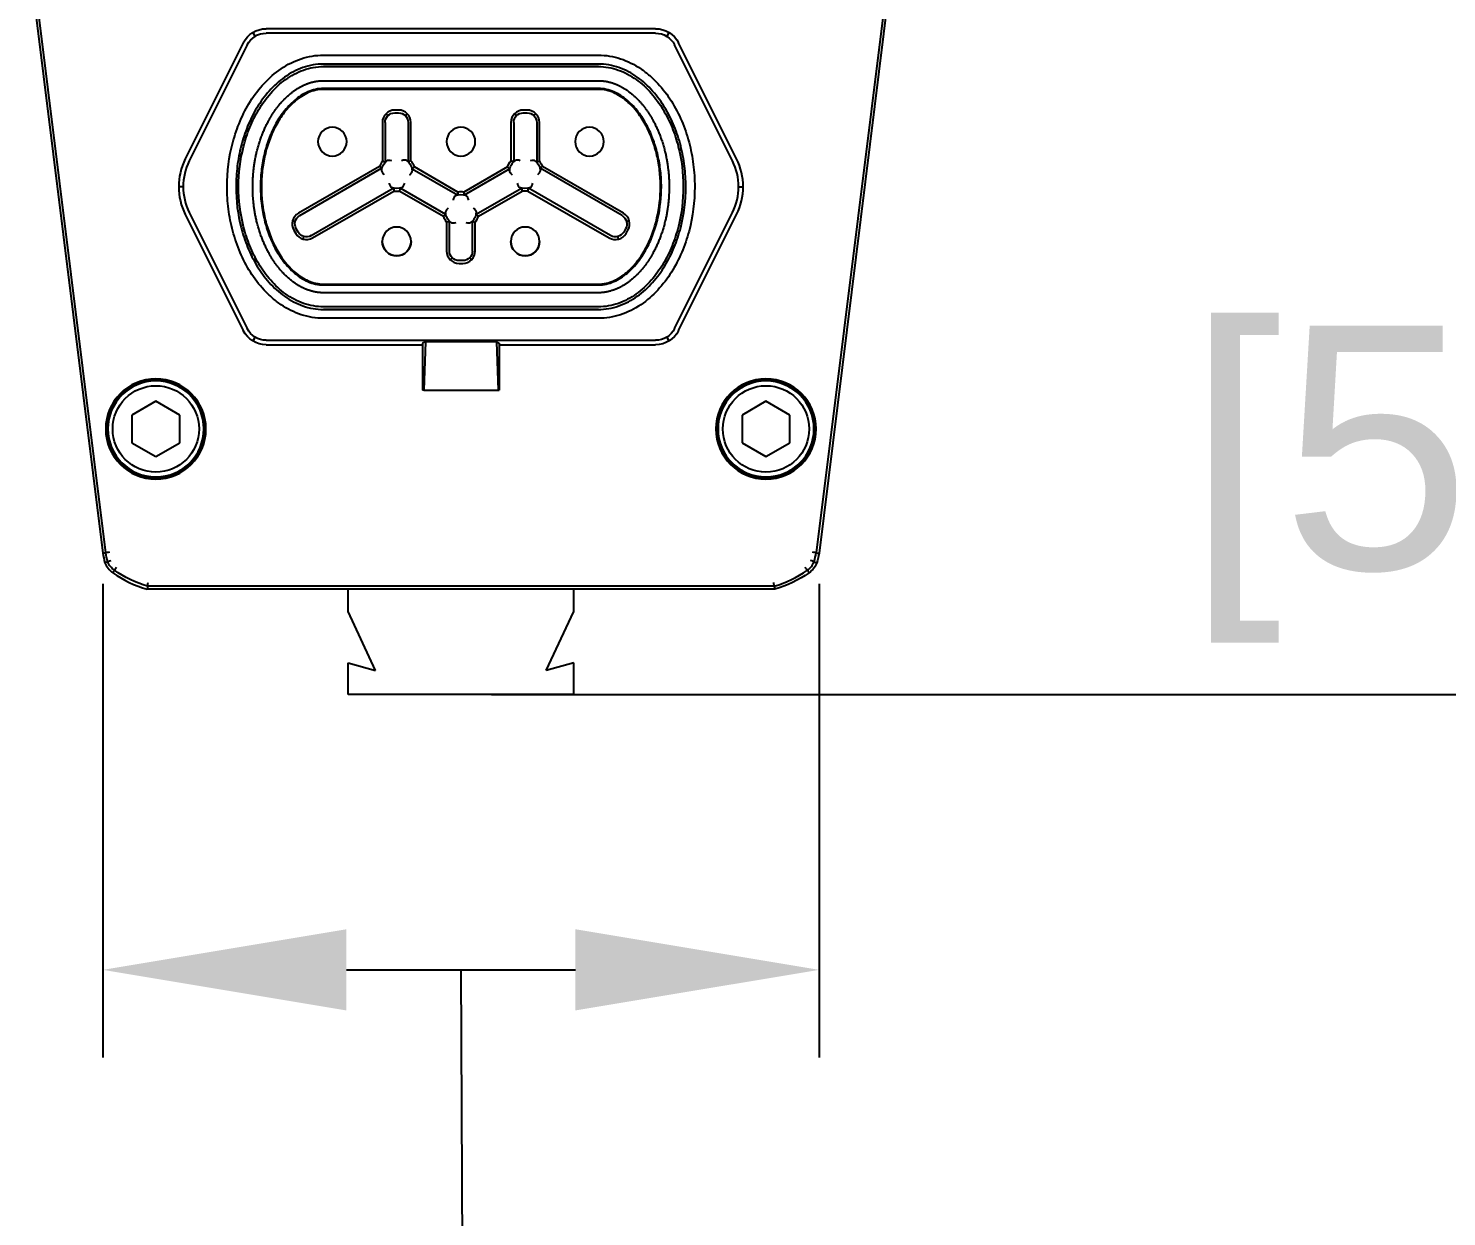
# Model space of a CAD drawing. Header units: inches. Extents: x -8.9 to 62.9, y -1.2 to 30.1.
# Drawn here: x -8.936 to -6.025, y 13.788 to 16.225 of the extents above; entities that cross this region are included whole.
import ezdxf

# ---------------------------------------------------------------- set-up
doc = ezdxf.new("R2010")
doc.units = ezdxf.units.IN
doc.header["$MEASUREMENT"] = 0
doc.layers.get('Defpoints').update_dxf_attribs({"color": 1})
doc.layers.add('Graze 2.0', color=7, linetype='Continuous')
doc.styles.get("Standard").update_dxf_attribs({"font": 'Arial.ttf'})
doc.dimstyles.new('.5 DIM', dxfattribs={"dimscale": 0, "dimtxt": 0.5, "dimasz": 0.5, "dimexe": 0.18, "dimexo": 0.0625, "dimgap": 0.09, "dimtad": 0, "dimtih": 1, "dimtoh": 1, "dimdec": 5, "dimzin": 0, "dimdsep": 46, "dimlunit": 4, "dimtxsty": 'Standard', "dimcen": 0.25, "dimadec": 0, "dimazin": 0, "dimtfac": 1, "dimtdec": 5, "dimtofl": 0, "dimtmove": 0, "dimatfit": 3, "dimfxl": 1, "dimtolj": 1, "dimtzin": 0, "dimarcsym": 0})

# ---------------------------------------------------------------- blocks, each defined once
blk = doc.blocks.new('*D7')
at = {"layer": 'Defpoints', "color": 0, "lineweight": -2, "transparency": 16777216}
for p, q in [((-4.9086, 17.5886), (-4.9086, 18.0886)), ((-7.9854, 17.0886), (-4.7286, 17.0886)), ((-7.9854, 14.8587), (-4.7286, 14.8587)), ((-4.9086, 14.3587), (-4.9086, 13.8587))]:
    blk.add_line(p, q, dxfattribs=at)
at = {"layer": 'Defpoints', "color": 0, "transparency": 16777216}
for p in [(-8.0479, 17.0886), (-4.9086, 17.0886), (-8.0479, 14.8587)]:
    blk.add_point(p, dxfattribs=at)
for points in [[(-4.9919, 17.5886), (-4.8252, 17.5886), (-4.9086, 17.0886)], [(-4.9919, 14.3587), (-4.8252, 14.3587), (-4.9086, 14.8587)]]:
    blk.add_solid(points, dxfattribs=at)
at = {"layer": 'Defpoints', "color": 0, "transparency": 16777216, "insert": (-4.9086, 15.9736), "char_height": 0.5, "attachment_point": 5}
blk.add_mtext('\\A1;2{\\H1x;\\S7/32;}"\\P [56.64 mm]', dxfattribs=at)
blk = doc.blocks.new('*D8')
at = {"layer": 'Defpoints', "color": 0, "lineweight": -2, "transparency": 16777216}
for p, q in [((-8.7828, 15.0861), (-8.7828, 14.1139)), ((-7.3131, 15.0861), (-7.3131, 14.1139)), ((-8.2828, 14.2939), (-7.8131, 14.2939)), ((-8.0479, 14.2939), (-8.039, 12.1445)), ((-8.039, 12.1445), (-7.859, 12.1445))]:
    blk.add_line(p, q, dxfattribs=at)
at = {"layer": 'Defpoints', "color": 0, "transparency": 16777216}
for p in [(-8.7828, 15.1486), (-7.3131, 15.1486), (-7.3131, 14.2939)]:
    blk.add_point(p, dxfattribs=at)
for points in [[(-8.2828, 14.3772), (-8.2828, 14.2106), (-8.7828, 14.2939)], [(-7.8131, 14.3772), (-7.8131, 14.2106), (-7.3131, 14.2939)]]:
    blk.add_solid(points, dxfattribs=at)
at = {"layer": 'Defpoints', "color": 0, "transparency": 16777216, "char_height": 0.5, "attachment_point": 5}
for s, insert in [('\\A1;1{\\H1x;\\S15/32;}"', (-7.1278, 12.8226)), ('\\A1;[37.33 mm]', (-6.0705, 11.7363))]:
    blk.add_mtext(s, dxfattribs=dict(at, insert=insert))

msp = doc.modelspace()

# ---------------------------------------------------------------- linework, layer by layer
at = {"layer": 'Graze 2.0'}
for p, q in [((-8.935514, 16.377328), (-8.782811, 15.148591)), ((-8.776884, 15.149428), (-8.929555, 16.377909)), ((-8.776685, 15.149456), (-8.929355, 16.377928)), ((-7.166314, 16.377909), (-7.318986, 15.149428)), ((-7.160356, 16.377328), (-7.313059, 15.148591)), ((-8.47036, 16.209062), (-8.475095, 16.216723)), ((-7.648384, 16.224566), (-8.447486, 16.224566)), ((-7.648384, 16.215358), (-8.447486, 16.215358)), ((-7.620775, 16.216723), (-7.62551, 16.209062)), ((-8.494457, 16.195536), (-8.613557, 15.957336)), ((-8.486221, 16.191418), (-8.605321, 15.953218)), ((-7.490549, 15.953218), (-7.609649, 16.191418)), ((-7.482312, 15.957336), (-7.601413, 16.195536)), ((-8.329991, 16.152051), (-7.765879, 16.152051)), ((-7.765879, 16.151938), (-8.329991, 16.151938)), ((-8.32999, 16.170371), (-7.765879, 16.170371)), ((-8.329991, 16.146867), (-7.765879, 16.146867)), ((-8.329991, 16.117917), (-7.765879, 16.117917)), ((-7.765879, 16.101894), (-8.329991, 16.101894)), ((-7.765879, 16.100107), (-8.329991, 16.100107)), ((-8.201666, 16.050235), (-8.197848, 16.046417)), ((-8.175888, 16.057651), (-8.183762, 16.057651)), ((-8.183762, 16.052016), (-8.175888, 16.052016)), ((-8.161801, 16.046417), (-8.157984, 16.050235)), ((-7.934069, 16.046417), (-7.937886, 16.050235)), ((-7.912108, 16.057651), (-7.919982, 16.057651)), ((-7.919982, 16.052016), (-7.912108, 16.052016)), ((-7.898022, 16.046417), (-7.894204, 16.050235)), ((-8.209082, 16.032331), (-8.209082, 15.95264)), ((-8.203447, 16.032331), (-8.203447, 15.95088)), ((-8.156203, 16.032331), (-8.156203, 15.951785)), ((-8.150567, 15.953675), (-8.150567, 16.032331)), ((-7.945302, 16.032331), (-7.945302, 15.953675)), ((-7.939667, 16.032331), (-7.939667, 15.951785)), ((-7.892423, 16.032331), (-7.892423, 15.95088)), ((-7.886788, 15.95264), (-7.886788, 16.032331)), ((-8.214997, 15.942104), (-8.381455, 15.846)), ((-8.378637, 15.84112), (-8.210579, 15.938148)), ((-8.147899, 15.93698), (-8.055223, 15.883473)), ((-8.053967, 15.889255), (-8.143371, 15.940872)), ((-7.952499, 15.940872), (-8.041903, 15.889255)), ((-8.040647, 15.883473), (-7.94797, 15.93698)), ((-7.717233, 15.84112), (-7.885291, 15.938148)), ((-7.714415, 15.846), (-7.880873, 15.942104)), ((-8.617993, 15.900397), (-8.626999, 15.900397)), ((-8.355015, 15.800205), (-8.186686, 15.89739)), ((-8.352198, 15.795325), (-8.18543, 15.891609)), ((-8.173366, 15.891609), (-8.083962, 15.839991)), ((-8.17211, 15.89739), (-8.079434, 15.843883)), ((-8.016436, 15.843883), (-7.923759, 15.89739)), ((-8.011908, 15.839991), (-7.922503, 15.891609)), ((-7.91044, 15.891609), (-7.743672, 15.795325)), ((-7.740855, 15.800205), (-7.909184, 15.89739)), ((-7.477877, 15.900397), (-7.468871, 15.900397)), ((-8.613557, 15.843459), (-8.494457, 15.605258)), ((-8.605321, 15.847577), (-8.486221, 15.609376)), ((-7.609649, 15.609376), (-7.490549, 15.847577)), ((-7.601413, 15.605258), (-7.482312, 15.843459)), ((-8.393252, 15.830625), (-8.388037, 15.829228)), ((-8.390723, 15.811412), (-8.386786, 15.804593)), ((-8.381905, 15.807411), (-8.385842, 15.81423)), ((-8.077192, 15.827696), (-8.077192, 15.768464)), ((-8.071557, 15.768464), (-8.071557, 15.829522)), ((-8.024313, 15.768464), (-8.024313, 15.829522)), ((-8.018678, 15.768464), (-8.018678, 15.827696)), ((-7.710027, 15.81423), (-7.713964, 15.807411)), ((-7.709084, 15.804593), (-7.705147, 15.811412)), ((-7.702618, 15.830625), (-7.707833, 15.829228)), ((-8.371411, 15.792796), (-8.370014, 15.79801)), ((-7.724459, 15.792796), (-7.725856, 15.79801)), ((-8.065958, 15.754377), (-8.069776, 15.75056)), ((-8.043998, 15.748779), (-8.051872, 15.748779)), ((-8.026094, 15.75056), (-8.029911, 15.754377)), ((-8.051872, 15.743144), (-8.043998, 15.743144)), ((-8.329991, 15.700687), (-7.765879, 15.700687)), ((-8.329991, 15.6989), (-7.765879, 15.6989)), ((-7.765879, 15.682878), (-8.329991, 15.682878)), ((-7.765879, 15.653927), (-8.329991, 15.653927)), ((-8.329991, 15.648856), (-7.765879, 15.648856)), ((-7.765879, 15.630424), (-8.329991, 15.630424)), ((-7.765879, 15.648744), (-8.329989, 15.648744)), ((-8.47036, 15.591732), (-8.475095, 15.584071)), ((-8.447486, 15.585437), (-7.648384, 15.585437)), ((-8.447486, 15.576228), (-8.126671, 15.576228)), ((-8.120797, 15.582499), (-8.126675, 15.579561)), ((-8.126675, 15.579561), (-8.126675, 15.483074)), ((-8.120797, 15.582499), (-8.124269, 15.483074)), ((-7.975073, 15.582499), (-8.120797, 15.582499)), ((-7.975073, 15.582499), (-7.971601, 15.483074)), ((-7.975073, 15.582499), (-7.969195, 15.579561)), ((-7.969198, 15.576228), (-7.648384, 15.576228)), ((-7.969195, 15.579561), (-7.969195, 15.483074)), ((-7.620775, 15.584071), (-7.62551, 15.591732)), ((-8.124269, 15.483074), (-8.126675, 15.483074)), ((-8.124269, 15.483074), (-7.971601, 15.483074)), ((-7.971601, 15.483074), (-7.969195, 15.483074)), ((-8.673919, 15.460373), (-8.723132, 15.43196)), ((-8.624707, 15.43196), (-8.673919, 15.460373)), ((-7.421951, 15.460373), (-7.471163, 15.43196)), ((-7.372738, 15.43196), (-7.421951, 15.460373)), ((-8.723132, 15.43196), (-8.723132, 15.375134)), ((-8.624707, 15.375134), (-8.624707, 15.43196)), ((-7.471163, 15.43196), (-7.471163, 15.375134)), ((-7.372738, 15.375134), (-7.372738, 15.43196)), ((-8.723132, 15.375134), (-8.673919, 15.346721)), ((-8.673919, 15.346721), (-8.624707, 15.375134)), ((-7.471163, 15.375134), (-7.421951, 15.346721)), ((-7.421951, 15.346721), (-7.372738, 15.375134)), ((-7.404951, 15.08065), (-8.690918, 15.08065)), ((-7.404117, 15.074666), (-8.691752, 15.074666)), ((-8.27948, 15.029113), (-8.27948, 15.074665)), ((-7.81639, 15.029113), (-7.81639, 15.074665)), ((-8.222935, 14.907851), (-8.27948, 15.029113)), ((-7.872935, 14.907851), (-7.81639, 15.029113)), ((-8.27948, 14.858665), (-8.27948, 14.923555)), ((-8.27948, 14.923555), (-8.222935, 14.907851)), ((-7.81639, 14.923555), (-7.872935, 14.907851)), ((-7.81639, 14.858665), (-7.81639, 14.923555)), ((-7.81639, 14.858665), (-8.27948, 14.858665))]:
    msp.add_line(p, q, dxfattribs=at)
at = {"layer": 'Graze 2.0', "extrusion": (0, 0, -1)}
for centre, radius in [((8.311714, 15.992917), 0.029511), ((8.047935, 15.992917), 0.029511), ((7.784155, 15.992917), 0.029511), ((8.179825, 15.788192), 0.029511), ((7.916045, 15.788192), 0.029511), ((8.673919, 15.403547), 0.102867), ((8.673919, 15.403547), 0.098425), ((7.421951, 15.403547), 0.102867), ((7.421951, 15.403547), 0.098425)]:
    msp.add_circle(centre, radius, dxfattribs=at)
at = {"layer": 'Graze 2.0'}
for centre, radius in [((-8.673919, 15.403547), 0.100737), ((-8.673919, 15.403547), 0.088583), ((-7.421951, 15.403547), 0.100737), ((-7.421951, 15.403547), 0.088583)]:
    msp.add_circle(centre, radius, dxfattribs=at)
at = {"layer": 'Graze 2.0', "extrusion": (0, 0, -1)}
for centre, radius, start, end in [((8.447486, 16.172051), 0.052516, 26.565051, 90), ((8.447486, 16.172051), 0.043307, 26.565051, 90), ((7.648384, 16.172051), 0.052516, 90, 153.434949), ((7.648384, 16.172051), 0.043307, 90, 153.434949), ((8.183762, 16.032331), 0.019685, 0, 90), ((8.175888, 16.032331), 0.019685, 90, 180), ((7.919982, 16.032331), 0.019685, 0, 90), ((7.912108, 16.032331), 0.019685, 90, 180), ((8.179398, 15.929045), 0.032284, 9.196001, 49.476322), ((8.179398, 15.929045), 0.032284, 128.559625, 172.733429), ((7.916472, 15.929045), 0.032284, 7.266418, 51.44183), ((7.916472, 15.929045), 0.032284, 130.525217, 170.805235), ((8.179398, 15.929045), 0.032284, 249.876572, 290.125418), ((7.916472, 15.929045), 0.032284, 249.876572, 290.125418), ((8.047935, 15.851818), 0.032284, 69.876572, 110.125418), ((8.368795, 15.824072), 0.019685, 330, 60), ((8.047935, 15.851818), 0.032284, 309.535451, 352.735475), ((8.047935, 15.851818), 0.032284, 187.266363, 230.465668), ((7.727075, 15.824072), 0.019685, 120, 210), ((8.364858, 15.817253), 0.019685, 240, 330), ((7.731012, 15.817253), 0.019685, 210, 300), ((8.051872, 15.768464), 0.019685, 270, 0), ((8.043998, 15.768464), 0.019685, 180, 270), ((8.447486, 15.628744), 0.052516, 270, 333.434949), ((8.447486, 15.628744), 0.043307, 270, 333.434949), ((7.648384, 15.628744), 0.043307, 206.565051, 270), ((7.648384, 15.628744), 0.052516, 206.565051, 270), ((8.620207, 15.174301), 0.158438, 344.183289, 350.97832), ((7.475663, 15.174301), 0.164624, 188.984926, 195.915247), ((8.737379, 15.144804), 0.037831, 304.608532, 338.788747), ((8.629784, 15.294234), 0.22196, 285.980036, 305.559732), ((7.466086, 15.294234), 0.228145, 234.452763, 254.239495), ((7.358491, 15.144804), 0.044016, 200.821163, 235.322544)]:
    msp.add_arc(centre, radius, start, end, dxfattribs=at)
at = {"layer": 'Graze 2.0'}
for centre, radius, start, end in [((-8.183762, 16.032331), 0.02532, 90, 180), ((-8.175888, 16.032331), 0.02532, 0, 90), ((-7.919982, 16.032331), 0.02532, 90, 180), ((-7.912108, 16.032331), 0.02532, 0, 90), ((-8.49968, 15.900397), 0.127319, 153.434949, 206.565051), ((-8.49968, 15.900397), 0.11811, 153.434949, 206.565051), ((-8.179398, 15.929045), 0.037919, 141.51936, 159.854467), ((-8.179398, 15.929045), 0.037919, 18.174354, 40.507464), ((-7.59619, 15.900397), 0.11811, 333.434949, 26.565051), ((-7.59619, 15.900397), 0.127319, 333.434949, 26.565051), ((-8.179398, 15.929045), 0.037919, 260.847223, 279.152777), ((-8.047935, 15.851818), 0.037919, 80.847223, 99.152777), ((-8.368795, 15.824072), 0.02532, 120, 210), ((-8.047935, 15.851818), 0.037919, 198.174354, 219.504925), ((-8.047935, 15.851818), 0.037919, 320.495075, 341.825646), ((-7.727075, 15.824072), 0.02532, 330, 60), ((-8.364858, 15.817253), 0.02532, 210, 300), ((-7.731012, 15.817253), 0.02532, 240, 330), ((-8.051872, 15.768464), 0.02532, 180, 270), ((-8.043998, 15.768464), 0.02532, 270, 0), ((-8.620207, 15.174301), 0.164624, 188.984926, 195.915247), ((-7.475663, 15.174301), 0.158438, 344.183289, 350.97832), ((-8.737379, 15.144804), 0.044016, 200.821163, 235.322544), ((-8.629784, 15.294234), 0.228145, 234.452763, 254.239495), ((-7.466086, 15.294234), 0.22196, 285.980036, 305.559732), ((-7.358491, 15.144804), 0.037831, 304.608532, 338.788747)]:
    msp.add_arc(centre, radius, start, end, dxfattribs=at)
at = {"layer": 'Graze 2.0', "extrusion": (-6.12303e-17, 6.12303e-17, -1)}
for centre, radius, start, end in [((7.916472, 15.929045), 0.037919, 18.174354, 40.507464), ((7.916472, 15.929045), 0.037919, 141.51936, 159.854467), ((7.916472, 15.929045), 0.037919, 260.847223, 279.152777), ((8.179825, 15.788192), 0.029511, 270, 359.999997), ((8.179825, 15.788192), 0.029511, 180.000003, 270), ((7.916045, 15.788192), 0.029511, 270, 359.999997), ((7.916045, 15.788192), 0.029511, 180.000003, 270)]:
    msp.add_arc(centre, radius, start, end, dxfattribs=at)
at = {"layer": 'Graze 2.0'}
for points, degree, knots in [([(-8.329991, 15.630424), (-8.345578, 15.630416), (-8.360732, 15.632956), (-8.390253, 15.642651), (-8.404049, 15.649642), (-8.42331, 15.662654), (-8.429467, 15.667403), (-8.441081, 15.677466), (-8.446577, 15.682804), (-8.462241, 15.69963), (-8.471659, 15.712063), (-8.488031, 15.738085), (-8.495044, 15.751666), (-8.507025, 15.779817), (-8.512017, 15.794489), (-8.519915, 15.824255), (-8.522851, 15.839295), (-8.526743, 15.869681), (-8.527697, 15.885089), (-8.527672, 15.931348), (-8.523863, 15.961617), (-8.512075, 16.006108), (-8.507074, 16.020846), (-8.495075, 16.049071), (-8.488061, 16.062663), (-8.471707, 16.088654), (-8.462283, 16.101117), (-8.441366, 16.123589), (-8.429768, 16.133769), (-8.404065, 16.151149), (-8.390363, 16.158086), (-8.368292, 16.165366), (-8.360713, 16.167249), (-8.345485, 16.169741), (-8.337782, 16.17037), (-8.32999, 16.170371)], 3, [0, 0, 0, 0, 0.0625, 0.0625, 0.125, 0.125, 0.15625, 0.15625, 0.1875, 0.1875, 0.25, 0.25, 0.3125, 0.3125, 0.375, 0.375, 0.4375, 0.4375, 0.5, 0.5, 0.625, 0.625, 0.6875, 0.6875, 0.75, 0.75, 0.8125, 0.8125, 0.875, 0.875, 0.9375, 0.9375, 0.96875, 0.96875, 1, 1, 1, 1]), ([(-8.329991, 16.152051), (-8.337179, 16.152051), (-8.344279, 16.151432), (-8.35831, 16.149001), (-8.365292, 16.147168), (-8.378772, 16.142477), (-8.38528, 16.139624), (-8.397878, 16.13301), (-8.404007, 16.129217), (-8.421436, 16.116842), (-8.431855, 16.107284), (-8.446051, 16.091386), (-8.450558, 16.085794), (-8.458965, 16.074325), (-8.462882, 16.068432), (-8.473864, 16.050332), (-8.480163, 16.037703), (-8.490954, 16.011452), (-8.495414, 15.997852), (-8.502426, 15.970533), (-8.50502, 15.956709), (-8.508494, 15.928755), (-8.509371, 15.914567), (-8.509365, 15.871905), (-8.505948, 15.843975), (-8.4954, 15.802893), (-8.490923, 15.789262), (-8.480159, 15.763088), (-8.473867, 15.750464), (-8.459191, 15.726281), (-8.450719, 15.714631), (-8.431839, 15.693499), (-8.421407, 15.683916), (-8.398011, 15.667336), (-8.38551, 15.66066), (-8.365278, 15.653622), (-8.358301, 15.651797), (-8.34428, 15.649368), (-8.337182, 15.648744), (-8.329991, 15.648744)], 3, [0, 0, 0, 0, 0.03124895, 0.03124895, 0.06249899, 0.06249899, 0.09374902, 0.09374902, 0.12499905, 0.12499905, 0.18749912, 0.18749912, 0.21874916, 0.21874916, 0.24999919, 0.24999919, 0.31249926, 0.31249926, 0.37499932, 0.37499932, 0.43749939, 0.43749939, 0.49999946, 0.49999946, 0.62499959, 0.62499959, 0.68749966, 0.68749966, 0.74999973, 0.74999973, 0.8124998, 0.8124998, 0.87499986, 0.87499986, 0.93749993, 0.93749993, 0.96874997, 0.96874997, 1, 1, 1, 1]), ([(-7.765879, 16.170371), (-7.750298, 16.170368), (-7.735144, 16.167844), (-7.705622, 16.158142), (-7.691832, 16.151163), (-7.672571, 16.138146), (-7.666421, 16.133395), (-7.654806, 16.123334), (-7.649306, 16.118001), (-7.633638, 16.101178), (-7.624223, 16.08874), (-7.607842, 16.062724), (-7.600831, 16.049142), (-7.58885, 16.020988), (-7.583857, 16.006314), (-7.575955, 15.976547), (-7.573043, 15.961502), (-7.569153, 15.931111), (-7.56818, 15.915701), (-7.568183, 15.869449), (-7.572008, 15.839187), (-7.583789, 15.7947), (-7.588789, 15.779962), (-7.600788, 15.75174), (-7.607804, 15.73815), (-7.624146, 15.712157), (-7.633574, 15.699695), (-7.654486, 15.677219), (-7.666078, 15.667039), (-7.691788, 15.649658), (-7.705488, 15.642712), (-7.727561, 15.635435), (-7.735146, 15.633562), (-7.75038, 15.631065), (-7.758083, 15.63042), (-7.765879, 15.630424)], 3, [0, 0, 0, 0, 0.0625, 0.0625, 0.125, 0.125, 0.15625, 0.15625, 0.1875, 0.1875, 0.25, 0.25, 0.3125, 0.3125, 0.375, 0.375, 0.4375, 0.4375, 0.5, 0.5, 0.625, 0.625, 0.6875, 0.6875, 0.75, 0.75, 0.8125, 0.8125, 0.875, 0.875, 0.9375, 0.9375, 0.96875, 0.96875, 1, 1, 1, 1]), ([(-7.765879, 15.648744), (-7.751497, 15.648744), (-7.737515, 15.651226), (-7.710382, 15.66064), (-7.697836, 15.667349), (-7.674437, 15.683938), (-7.664018, 15.693512), (-7.645153, 15.71463), (-7.636676, 15.726284), (-7.621995, 15.750478), (-7.615708, 15.763096), (-7.604957, 15.789236), (-7.600479, 15.80286), (-7.589913, 15.844006), (-7.586508, 15.871929), (-7.586497, 15.914503), (-7.587375, 15.928751), (-7.590851, 15.95672), (-7.593445, 15.970533), (-7.60044, 15.997796), (-7.604858, 16.011299), (-7.615684, 16.037661), (-7.621998, 16.050319), (-7.632985, 16.068428), (-7.636901, 16.074317), (-7.645294, 16.08577), (-7.649798, 16.091361), (-7.664025, 16.107296), (-7.674457, 16.11686), (-7.691877, 16.129226), (-7.698009, 16.13302), (-7.710595, 16.139627), (-7.717085, 16.142471), (-7.730501, 16.147144), (-7.737483, 16.148985), (-7.751572, 16.151432), (-7.758689, 16.152051), (-7.765879, 16.152051)], 3, [0, 0, 0, 0, 0.0625, 0.0625, 0.125, 0.125, 0.1875, 0.1875, 0.25, 0.25, 0.3125, 0.3125, 0.375, 0.375, 0.5, 0.5, 0.5625, 0.5625, 0.625, 0.625, 0.6875, 0.6875, 0.75, 0.75, 0.78125, 0.78125, 0.8125, 0.8125, 0.875, 0.875, 0.90625, 0.90625, 0.9375, 0.9375, 0.96875, 0.96875, 1, 1, 1, 1]), ([(-8.329991, 15.653927), (-8.344028, 15.653927), (-8.357622, 15.656388), (-8.384024, 15.665692), (-8.396244, 15.67233), (-8.418937, 15.688633), (-8.42909, 15.698084), (-8.447356, 15.718776), (-8.455561, 15.730175), (-8.469799, 15.753878), (-8.475884, 15.766212), (-8.486278, 15.791712), (-8.490603, 15.804963), (-8.500879, 15.845261), (-8.504192, 15.872671), (-8.50418, 15.928267), (-8.500862, 15.955525), (-8.490681, 15.995562), (-8.48636, 16.008864), (-8.475925, 16.034502), (-8.469829, 16.046857), (-8.455634, 16.070507), (-8.447444, 16.081912), (-8.429117, 16.102687), (-8.419006, 16.112095), (-8.39635, 16.128403), (-8.384114, 16.135048), (-8.364446, 16.142012), (-8.357632, 16.143836), (-8.343939, 16.146253), (-8.337008, 16.146867), (-8.329991, 16.146867)], 3, [0, 0, 0, 0, 0.0625, 0.0625, 0.125, 0.125, 0.1875, 0.1875, 0.25, 0.25, 0.3125, 0.3125, 0.375, 0.375, 0.5, 0.5, 0.625, 0.625, 0.6875, 0.6875, 0.75, 0.75, 0.8125, 0.8125, 0.875, 0.875, 0.9375, 0.9375, 0.96875, 0.96875, 1, 1, 1, 1]), ([(-7.765879, 16.146867), (-7.751845, 16.146867), (-7.738252, 16.144408), (-7.711856, 16.135106), (-7.699634, 16.128473), (-7.676947, 16.112168), (-7.666791, 16.10272), (-7.648522, 16.082031), (-7.640318, 16.070632), (-7.626076, 16.046929), (-7.619992, 16.034594), (-7.609595, 16.009096), (-7.60527, 15.995847), (-7.594995, 15.955546), (-7.591679, 15.928142), (-7.591689, 15.872539), (-7.595004, 15.845281), (-7.605185, 15.805249), (-7.609504, 15.791949), (-7.619938, 15.766306), (-7.626034, 15.753951), (-7.640225, 15.730302), (-7.648415, 15.718899), (-7.666741, 15.698117), (-7.676851, 15.688705), (-7.699506, 15.672404), (-7.711745, 15.66575), (-7.73141, 15.658786), (-7.738229, 15.656967), (-7.751927, 15.654548), (-7.75886, 15.653927), (-7.765879, 15.653927)], 3, [0, 0, 0, 0, 0.0625, 0.0625, 0.125, 0.125, 0.1875, 0.1875, 0.25, 0.25, 0.3125, 0.3125, 0.375, 0.375, 0.5, 0.5, 0.625, 0.625, 0.6875, 0.6875, 0.75, 0.75, 0.8125, 0.8125, 0.875, 0.875, 0.9375, 0.9375, 0.96875, 0.96875, 1, 1, 1, 1]), ([(-8.329991, 15.682878), (-8.347719, 15.682887), (-8.365198, 15.689846), (-8.381147, 15.696196), (-8.396123, 15.708096), (-8.409632, 15.718829), (-8.421439, 15.733402), (-8.432382, 15.746908), (-8.441417, 15.763069), (-8.458264, 15.793201), (-8.466994, 15.829671), (-8.475252, 15.864169), (-8.475218, 15.936665), (-8.467007, 15.971068), (-8.458346, 16.007354), (-8.441434, 16.037696), (-8.432383, 16.053933), (-8.421382, 16.067463), (-8.409477, 16.082106), (-8.396049, 16.092758), (-8.381146, 16.10458), (-8.365157, 16.110965), (-8.347793, 16.117899), (-8.329991, 16.117917)], 2, [0, 0, 0, 0.0625, 0.0625, 0.125, 0.125, 0.1875, 0.1875, 0.25, 0.25, 0.375, 0.375, 0.5, 0.625, 0.625, 0.75, 0.75, 0.8125, 0.8125, 0.875, 0.875, 0.9375, 0.9375, 1, 1, 1]), ([(-8.329991, 16.101894), (-8.33547, 16.101894), (-8.341034, 16.101259), (-8.351692, 16.098883), (-8.356839, 16.097164), (-8.366823, 16.092825), (-8.371701, 16.090175), (-8.380913, 16.084259), (-8.385269, 16.080993), (-8.393567, 16.073955), (-8.397505, 16.070177), (-8.405013, 16.062169), (-8.408561, 16.057965), (-8.418523, 16.045006), (-8.424319, 16.03583), (-8.43456, 16.016621), (-8.439008, 16.006518), (-8.44647, 15.986076), (-8.449511, 15.975683), (-8.454371, 15.954592), (-8.456184, 15.943892), (-8.45861, 15.922194), (-8.459217, 15.911223), (-8.459202, 15.878345), (-8.456822, 15.85683), (-8.449529, 15.82519), (-8.446476, 15.814733), (-8.438952, 15.794129), (-8.434558, 15.784164), (-8.424336, 15.764996), (-8.418502, 15.755768), (-8.405111, 15.738349), (-8.397712, 15.730347), (-8.385212, 15.719755), (-8.380779, 15.716438), (-8.371564, 15.71053), (-8.366773, 15.707935), (-8.356748, 15.703598), (-8.351465, 15.70184), (-8.340833, 15.699501), (-8.335449, 15.6989), (-8.329991, 15.6989)], 3, [0, 0, 0, 0, 0.03125, 0.03125, 0.0625, 0.0625, 0.09375, 0.09375, 0.125, 0.125, 0.15625, 0.15625, 0.1875, 0.1875, 0.25, 0.25, 0.3125, 0.3125, 0.375, 0.375, 0.4375, 0.4375, 0.5, 0.5, 0.625, 0.625, 0.6875, 0.6875, 0.75, 0.75, 0.8125, 0.8125, 0.875, 0.875, 0.90625, 0.90625, 0.9375, 0.9375, 0.96875, 0.96875, 1, 1, 1, 1]), ([(-8.329991, 16.100107), (-8.335337, 16.100107), (-8.340766, 16.099488), (-8.351183, 16.097166), (-8.356223, 16.095484), (-8.366015, 16.091228), (-8.370808, 16.088625), (-8.379875, 16.082802), (-8.384169, 16.079584), (-8.392356, 16.072639), (-8.396245, 16.068909), (-8.403667, 16.060993), (-8.407178, 16.056832), (-8.417039, 16.044004), (-8.422784, 16.03491), (-8.432941, 16.015859), (-8.437357, 16.005833), (-8.444765, 15.985537), (-8.447785, 15.975214), (-8.452614, 15.954259), (-8.454416, 15.943626), (-8.456826, 15.922063), (-8.45743, 15.911159), (-8.457416, 15.878476), (-8.45505, 15.857097), (-8.447804, 15.825659), (-8.444771, 15.815272), (-8.437301, 15.794816), (-8.432939, 15.784926), (-8.422801, 15.765916), (-8.417018, 15.75677), (-8.403761, 15.739526), (-8.396445, 15.731615), (-8.384113, 15.721166), (-8.379741, 15.717895), (-8.370673, 15.712082), (-8.365967, 15.709533), (-8.356135, 15.705279), (-8.35096, 15.703558), (-8.340571, 15.701272), (-8.335319, 15.700687), (-8.329991, 15.700687)], 3, [0, 0, 0, 0, 0.03125, 0.03125, 0.0625, 0.0625, 0.09375, 0.09375, 0.125, 0.125, 0.15625, 0.15625, 0.1875, 0.1875, 0.25, 0.25, 0.3125, 0.3125, 0.375, 0.375, 0.4375, 0.4375, 0.5, 0.5, 0.625, 0.625, 0.6875, 0.6875, 0.75, 0.75, 0.8125, 0.8125, 0.875, 0.875, 0.90625, 0.90625, 0.9375, 0.9375, 0.96875, 0.96875, 1, 1, 1, 1]), ([(-7.765879, 16.117917), (-7.748083, 16.117903), (-7.730648, 16.11094), (-7.714688, 16.104566), (-7.699757, 16.092708), (-7.686331, 16.082045), (-7.674462, 16.067429), (-7.663474, 16.053898), (-7.654417, 16.037661), (-7.637573, 16.007469), (-7.628859, 15.971052), (-7.620647, 15.936737), (-7.620622, 15.86421), (-7.628868, 15.829704), (-7.637563, 15.793319), (-7.65443, 15.76311), (-7.663463, 15.746933), (-7.674406, 15.733428), (-7.686216, 15.718855), (-7.699754, 15.70809), (-7.71465, 15.696246), (-7.730644, 15.689858), (-7.748209, 15.682842), (-7.765879, 15.682878)], 2, [0, 0, 0, 0.0625, 0.0625, 0.125, 0.125, 0.1875, 0.1875, 0.25, 0.25, 0.375, 0.375, 0.5, 0.625, 0.625, 0.75, 0.75, 0.8125, 0.8125, 0.875, 0.875, 0.9375, 0.9375, 1, 1, 1]), ([(-7.765879, 15.6989), (-7.760343, 15.6989), (-7.754922, 15.699523), (-7.744281, 15.701881), (-7.739008, 15.703636), (-7.728952, 15.708014), (-7.724166, 15.710622), (-7.714984, 15.716517), (-7.710566, 15.719825), (-7.698008, 15.730493), (-7.690641, 15.738496), (-7.677353, 15.755779), (-7.671446, 15.76514), (-7.661226, 15.784352), (-7.656862, 15.794277), (-7.651276, 15.809577), (-7.649576, 15.814746), (-7.646492, 15.82522), (-7.645104, 15.830541), (-7.638989, 15.85717), (-7.636659, 15.878682), (-7.636657, 15.905805), (-7.636802, 15.911242), (-7.637397, 15.922139), (-7.63785, 15.927616), (-7.639668, 15.943891), (-7.641492, 15.954576), (-7.646346, 15.975622), (-7.649374, 15.985982), (-7.654934, 16.001247), (-7.656956, 16.00629), (-7.66137, 16.016275), (-7.663773, 16.021235), (-7.67149, 16.035733), (-7.677315, 16.04494), (-7.690598, 16.062253), (-7.698123, 16.07041), (-7.71059, 16.080986), (-7.714953, 16.084258), (-7.724173, 16.090188), (-7.729045, 16.092833), (-7.739061, 16.097174), (-7.744236, 16.09891), (-7.755002, 16.101294), (-7.760471, 16.101894), (-7.765879, 16.101894)], 3, [0, 0, 0, 0, 0.03125, 0.03125, 0.0625, 0.0625, 0.09375, 0.09375, 0.125, 0.125, 0.1875, 0.1875, 0.25, 0.25, 0.3125, 0.3125, 0.34375, 0.34375, 0.375, 0.375, 0.5, 0.5, 0.53125, 0.53125, 0.5625, 0.5625, 0.625, 0.625, 0.6875, 0.6875, 0.71875, 0.71875, 0.75, 0.75, 0.8125, 0.8125, 0.875, 0.875, 0.90625, 0.90625, 0.9375, 0.9375, 0.96875, 0.96875, 1, 1, 1, 1]), ([(-7.765879, 15.700687), (-7.760477, 15.700687), (-7.755188, 15.701294), (-7.744788, 15.703599), (-7.739625, 15.705316), (-7.729762, 15.70961), (-7.725059, 15.712172), (-7.716022, 15.717974), (-7.711666, 15.721235), (-7.699277, 15.73176), (-7.69199, 15.739672), (-7.678837, 15.756781), (-7.672981, 15.766058), (-7.662846, 15.785112), (-7.658514, 15.794963), (-7.652967, 15.810153), (-7.65128, 15.815287), (-7.648217, 15.825689), (-7.646837, 15.830975), (-7.640762, 15.857432), (-7.638446, 15.878815), (-7.638444, 15.905772), (-7.638588, 15.911177), (-7.639179, 15.922008), (-7.639629, 15.927451), (-7.641436, 15.943625), (-7.643249, 15.954242), (-7.648072, 15.975153), (-7.65108, 15.985443), (-7.656599, 16.000599), (-7.658607, 16.005605), (-7.662987, 16.015515), (-7.665371, 16.020435), (-7.673025, 16.034814), (-7.678799, 16.043939), (-7.691949, 16.061079), (-7.69939, 16.069142), (-7.711691, 16.079576), (-7.715993, 16.082803), (-7.725066, 16.088638), (-7.729851, 16.091235), (-7.739675, 16.095493), (-7.744745, 16.097193), (-7.755266, 16.099522), (-7.7606, 16.100107), (-7.765879, 16.100107)], 3, [0, 0, 0, 0, 0.03125, 0.03125, 0.0625, 0.0625, 0.09375, 0.09375, 0.125, 0.125, 0.1875, 0.1875, 0.25, 0.25, 0.3125, 0.3125, 0.34375, 0.34375, 0.375, 0.375, 0.5, 0.5, 0.53125, 0.53125, 0.5625, 0.5625, 0.625, 0.625, 0.6875, 0.6875, 0.71875, 0.71875, 0.75, 0.75, 0.8125, 0.8125, 0.875, 0.875, 0.90625, 0.90625, 0.9375, 0.9375, 0.96875, 0.96875, 1, 1, 1, 1]), ([(-8.203683, 15.950674), (-8.204055, 15.950815), (-8.204427, 15.950955), (-8.206226, 15.951628), (-8.207654, 15.952142), (-8.209082, 15.95264)], 3, [0, 0, 0, 0, 0.20661659, 0.20661659, 1, 1, 1, 1]), ([(-8.189906, 15.953351), (-8.192053, 15.95395), (-8.194297, 15.954395), (-8.19824, 15.954457), (-8.199969, 15.954068), (-8.201141, 15.953045)], 3, [0, 0, 0, 0, 0.5, 0.5, 1, 1, 1, 1]), ([(-8.158508, 15.953792), (-8.159687, 15.954749), (-8.161425, 15.955071), (-8.165399, 15.954871), (-8.167609, 15.954363), (-8.169744, 15.953703)], 3, [0, 0, 0, 0, 0.5, 0.5, 1, 1, 1, 1]), ([(-8.150567, 15.953675), (-8.151001, 15.953515), (-8.151435, 15.953353), (-8.153234, 15.952676), (-8.1546, 15.952146), (-8.155966, 15.951595)], 3, [0, 0, 0, 0, 0.24092316, 0.24092316, 1, 1, 1, 1]), ([(-7.939903, 15.951595), (-7.940275, 15.951745), (-7.940647, 15.951893), (-7.942447, 15.952604), (-7.943874, 15.953148), (-7.945302, 15.953675)], 3, [0, 0, 0, 0, 0.2066161, 0.2066161, 1, 1, 1, 1]), ([(-7.926126, 15.953703), (-7.928252, 15.954361), (-7.930473, 15.954871), (-7.934435, 15.955071), (-7.936177, 15.954753), (-7.937362, 15.953792)], 3, [0, 0, 0, 0, 0.5, 0.5, 1, 1, 1, 1]), ([(-7.894728, 15.953045), (-7.895891, 15.95406), (-7.897613, 15.954457), (-7.901587, 15.954395), (-7.90381, 15.953952), (-7.905964, 15.953351)], 3, [0, 0, 0, 0, 0.5, 0.5, 1, 1, 1, 1]), ([(-7.886788, 15.95264), (-7.887222, 15.952489), (-7.887655, 15.952336), (-7.889455, 15.951695), (-7.890821, 15.951194), (-7.892187, 15.950674)], 3, [0, 0, 0, 0, 0.24092374, 0.24092374, 1, 1, 1, 1]), ([(-8.214997, 15.942104), (-8.214644, 15.941807), (-8.21429, 15.941511), (-8.212814, 15.940286), (-8.21168, 15.939363), (-8.210528, 15.93845)], 3, [0, 0, 0, 0, 0.24092335, 0.24092335, 1, 1, 1, 1]), ([(-8.211208, 15.935123), (-8.211466, 15.933619), (-8.210899, 15.931945), (-8.208777, 15.928581), (-8.207249, 15.926907), (-8.205623, 15.925374)], 3, [0, 0, 0, 0, 0.5, 0.5, 1, 1, 1, 1]), ([(-8.153316, 15.924471), (-8.151654, 15.925953), (-8.15007, 15.927592), (-8.147838, 15.930879), (-8.147195, 15.932531), (-8.147399, 15.934029)], 3, [0, 0, 0, 0, 0.5, 0.5, 1, 1, 1, 1]), ([(-8.147936, 15.937274), (-8.147616, 15.937518), (-8.147297, 15.937763), (-8.145759, 15.938953), (-8.144557, 15.939908), (-8.143371, 15.940872)], 3, [0, 0, 0, 0, 0.20661575, 0.20661575, 1, 1, 1, 1]), ([(-7.952499, 15.940872), (-7.952139, 15.940579), (-7.951777, 15.940288), (-7.95027, 15.93908), (-7.949111, 15.938172), (-7.947933, 15.937274)], 3, [0, 0, 0, 0, 0.24092276, 0.24092276, 1, 1, 1, 1]), ([(-7.948471, 15.934029), (-7.948673, 15.932539), (-7.948036, 15.930887), (-7.945799, 15.92759), (-7.944222, 15.925959), (-7.942554, 15.924471)], 3, [0, 0, 0, 0, 0.5, 0.5, 1, 1, 1, 1]), ([(-7.890247, 15.925374), (-7.888627, 15.926901), (-7.887091, 15.928584), (-7.884975, 15.931937), (-7.884403, 15.933612), (-7.884662, 15.935123)], 3, [0, 0, 0, 0, 0.5, 0.5, 1, 1, 1, 1]), ([(-7.885341, 15.93845), (-7.885028, 15.938699), (-7.884716, 15.938948), (-7.883211, 15.940157), (-7.882035, 15.941127), (-7.880873, 15.942104)], 3, [0, 0, 0, 0, 0.20661626, 0.20661626, 1, 1, 1, 1]), ([(-8.195437, 15.907974), (-8.194902, 15.90581), (-8.194186, 15.903637), (-8.192307, 15.900169), (-8.191125, 15.898849), (-8.189667, 15.898331)], 3, [0, 0, 0, 0, 0.5, 0.5, 1, 1, 1, 1]), ([(-8.186394, 15.897286), (-8.186333, 15.896892), (-8.186271, 15.896498), (-8.185964, 15.894597), (-8.185704, 15.893099), (-8.18543, 15.891609)], 3, [0, 0, 0, 0, 0.20661643, 0.20661643, 1, 1, 1, 1]), ([(-8.173366, 15.891609), (-8.173283, 15.892061), (-8.173201, 15.892514), (-8.172867, 15.894399), (-8.172626, 15.895838), (-8.172402, 15.897286)], 3, [0, 0, 0, 0, 0.24092355, 0.24092355, 1, 1, 1, 1]), ([(-8.169129, 15.898331), (-8.167683, 15.898845), (-8.166497, 15.900155), (-8.164603, 15.90365), (-8.163896, 15.905804), (-8.16336, 15.907974)], 3, [0, 0, 0, 0, 0.5, 0.5, 1, 1, 1, 1]), ([(-7.93251, 15.907974), (-7.931975, 15.90581), (-7.93126, 15.903637), (-7.92938, 15.900169), (-7.928199, 15.898849), (-7.926741, 15.898331)], 3, [0, 0, 0, 0, 0.5, 0.5, 1, 1, 1, 1]), ([(-7.923467, 15.897286), (-7.923406, 15.896892), (-7.923344, 15.896498), (-7.923038, 15.894597), (-7.922777, 15.893099), (-7.922503, 15.891609)], 3, [0, 0, 0, 0, 0.20661643, 0.20661643, 1, 1, 1, 1]), ([(-7.91044, 15.891609), (-7.910357, 15.892061), (-7.910275, 15.892514), (-7.90994, 15.894399), (-7.9097, 15.895838), (-7.909476, 15.897286)], 3, [0, 0, 0, 0, 0.24092355, 0.24092355, 1, 1, 1, 1]), ([(-7.906202, 15.898331), (-7.904756, 15.898845), (-7.903571, 15.900155), (-7.901677, 15.90365), (-7.900969, 15.905804), (-7.900433, 15.907974)], 3, [0, 0, 0, 0, 0.5, 0.5, 1, 1, 1, 1]), ([(-8.058204, 15.882532), (-8.05965, 15.882018), (-8.060836, 15.880708), (-8.06273, 15.877213), (-8.063437, 15.875059), (-8.063973, 15.872889)], 3, [0, 0, 0, 0, 0.5, 0.5, 1, 1, 1, 1]), ([(-8.053967, 15.889255), (-8.05405, 15.888802), (-8.054132, 15.888349), (-8.054466, 15.886464), (-8.054707, 15.885025), (-8.054931, 15.883577)], 3, [0, 0, 0, 0, 0.24092355, 0.24092355, 1, 1, 1, 1]), ([(-8.040939, 15.883577), (-8.041, 15.883971), (-8.041062, 15.884365), (-8.041369, 15.886266), (-8.041629, 15.887764), (-8.041903, 15.889255)], 3, [0, 0, 0, 0, 0.20661643, 0.20661643, 1, 1, 1, 1]), ([(-8.031896, 15.872889), (-8.032431, 15.875054), (-8.033147, 15.877226), (-8.035026, 15.880694), (-8.036208, 15.882014), (-8.037666, 15.882532)], 3, [0, 0, 0, 0, 0.5, 0.5, 1, 1, 1, 1]), ([(-8.079397, 15.843589), (-8.079717, 15.843345), (-8.080036, 15.8431), (-8.081574, 15.84191), (-8.082776, 15.840955), (-8.083962, 15.839991)], 3, [0, 0, 0, 0, 0.20661575, 0.20661575, 1, 1, 1, 1]), ([(-8.074017, 15.856392), (-8.075679, 15.85491), (-8.077263, 15.853271), (-8.079495, 15.849984), (-8.080138, 15.848332), (-8.079934, 15.846834)], 3, [0, 0, 0, 0, 0.5, 0.5, 1, 1, 1, 1]), ([(-8.015936, 15.846834), (-8.015733, 15.848322), (-8.016368, 15.849972), (-8.018602, 15.853265), (-8.020187, 15.854906), (-8.021852, 15.856392)], 3, [0, 0, 0, 0, 0.5, 0.5, 1, 1, 1, 1]), ([(-8.011908, 15.839991), (-8.012268, 15.840284), (-8.01263, 15.840575), (-8.014137, 15.841783), (-8.015296, 15.842691), (-8.016473, 15.843589)], 3, [0, 0, 0, 0, 0.24092276, 0.24092276, 1, 1, 1, 1]), ([(-8.077192, 15.827696), (-8.076758, 15.827852), (-8.076325, 15.828009), (-8.074525, 15.828668), (-8.073159, 15.829184), (-8.071793, 15.82972)], 3, [0, 0, 0, 0, 0.24092345, 0.24092345, 1, 1, 1, 1]), ([(-8.069252, 15.827438), (-8.068081, 15.826453), (-8.06635, 15.826094), (-8.062376, 15.826225), (-8.06016, 15.826701), (-8.058016, 15.827332)], 3, [0, 0, 0, 0, 0.5, 0.5, 1, 1, 1, 1]), ([(-8.037854, 15.827332), (-8.035718, 15.826703), (-8.033491, 15.826226), (-8.029529, 15.826094), (-8.027795, 15.826448), (-8.026618, 15.827438)], 3, [0, 0, 0, 0, 0.5, 0.5, 1, 1, 1, 1]), ([(-8.024076, 15.82972), (-8.023705, 15.829574), (-8.023333, 15.82943), (-8.021533, 15.828738), (-8.020105, 15.828209), (-8.018678, 15.827696)], 3, [0, 0, 0, 0, 0.20661635, 0.20661635, 1, 1, 1, 1]), ([(-8.769089, 15.150533), (-8.771087, 15.150249), (-8.773096, 15.149964), (-8.775964, 15.149558), (-8.776831, 15.149436), (-8.776884, 15.149428)], 3, [0, 0, 0, 0, 0.5, 0.5, 1, 1, 1, 1]), ([(-8.772837, 15.131053), (-8.772786, 15.13107), (-8.771954, 15.131348), (-8.769206, 15.132272), (-8.767279, 15.132921), (-8.765369, 15.133571)], 3, [0, 0, 0, 0, 0.5, 0.5, 1, 1, 1, 1]), ([(-7.323033, 15.131053), (-7.323084, 15.13107), (-7.323915, 15.131348), (-7.326664, 15.132272), (-7.32859, 15.132921), (-7.330501, 15.133571)], 3, [0, 0, 0, 0, 0.5, 0.5, 1, 1, 1, 1]), ([(-7.318986, 15.149428), (-7.319039, 15.149436), (-7.319906, 15.149558), (-7.322774, 15.149964), (-7.324782, 15.150249), (-7.326781, 15.150533)], 3, [0, 0, 0, 0, 0.5, 0.5, 1, 1, 1, 1]), ([(-8.772837, 15.131053), (-8.773384, 15.13087), (-8.773931, 15.130687), (-8.775826, 15.130054), (-8.777173, 15.129606), (-8.77852, 15.129158)], 3, [0, 0, 0, 0, 0.28893926, 0.28893926, 1, 1, 1, 1]), ([(-8.75898, 15.113503), (-8.759312, 15.113032), (-8.759643, 15.11256), (-8.76079, 15.110927), (-8.761606, 15.109767), (-8.762422, 15.108607)], 3, [0, 0, 0, 0, 0.28893948, 0.28893948, 1, 1, 1, 1]), ([(-8.75898, 15.113503), (-8.75895, 15.113547), (-8.758446, 15.114263), (-8.756782, 15.116635), (-8.755618, 15.118293), (-8.754459, 15.119946)], 3, [0, 0, 0, 0, 0.5, 0.5, 1, 1, 1, 1]), ([(-7.336889, 15.113503), (-7.33692, 15.113547), (-7.337423, 15.114263), (-7.339088, 15.116635), (-7.340252, 15.118293), (-7.341411, 15.119946)], 3, [0, 0, 0, 0, 0.5, 0.5, 1, 1, 1, 1]), ([(-7.336889, 15.113503), (-7.336558, 15.113032), (-7.336227, 15.11256), (-7.33508, 15.110927), (-7.334264, 15.109767), (-7.333448, 15.108607)], 3, [0, 0, 0, 0, 0.28893948, 0.28893948, 1, 1, 1, 1]), ([(-7.323033, 15.131053), (-7.322486, 15.13087), (-7.321938, 15.130687), (-7.320044, 15.130054), (-7.318697, 15.129606), (-7.317349, 15.129158)], 3, [0, 0, 0, 0, 0.28893926, 0.28893926, 1, 1, 1, 1]), ([(-8.690918, 15.08065), (-8.690911, 15.080704), (-8.690787, 15.08159), (-8.690378, 15.08449), (-8.69009, 15.086516), (-8.689804, 15.088522)], 3, [0, 0, 0, 0, 0.5, 0.5, 1, 1, 1, 1]), ([(-7.404951, 15.08065), (-7.404959, 15.080704), (-7.405083, 15.08159), (-7.405492, 15.08449), (-7.405779, 15.086516), (-7.406066, 15.088522)], 3, [0, 0, 0, 0, 0.5, 0.5, 1, 1, 1, 1])]:
    msp.add_open_spline(points, degree=degree, knots=knots, dxfattribs=at)
for points in [[(-8.201141, 15.953045), (-8.202644, 15.951734), (-8.203632, 15.950654), (-8.203683, 15.950674)], [(-8.155966, 15.951595), (-8.156017, 15.951575), (-8.156991, 15.95256), (-8.158508, 15.953792)], [(-7.937362, 15.953792), (-7.938876, 15.952562), (-7.939853, 15.951575), (-7.939903, 15.951595)], [(-7.892187, 15.950674), (-7.892238, 15.950654), (-7.893223, 15.951732), (-7.894728, 15.953045)], [(-8.210528, 15.93845), (-8.210486, 15.938416), (-8.210875, 15.937063), (-8.211208, 15.935123)], [(-8.147399, 15.934029), (-8.147658, 15.935936), (-8.14798, 15.937241), (-8.147936, 15.937274)], [(-7.947933, 15.937274), (-7.94789, 15.937241), (-7.948212, 15.935938), (-7.948471, 15.934029)], [(-7.884662, 15.935123), (-7.884994, 15.93706), (-7.885384, 15.938416), (-7.885341, 15.93845)], [(-8.189667, 15.898331), (-8.187802, 15.897668), (-8.186402, 15.89734), (-8.186394, 15.897286)], [(-8.172402, 15.897286), (-8.172394, 15.89734), (-8.170998, 15.897667), (-8.169129, 15.898331)], [(-7.926741, 15.898331), (-7.924875, 15.897668), (-7.923476, 15.89734), (-7.923467, 15.897286)], [(-7.909476, 15.897286), (-7.909468, 15.89734), (-7.908071, 15.897667), (-7.906202, 15.898331)], [(-8.054931, 15.883577), (-8.054939, 15.883523), (-8.056335, 15.883196), (-8.058204, 15.882532)], [(-8.037666, 15.882532), (-8.039531, 15.883195), (-8.040931, 15.883523), (-8.040939, 15.883577)], [(-8.079934, 15.846834), (-8.079675, 15.844928), (-8.079353, 15.843622), (-8.079397, 15.843589)], [(-8.016473, 15.843589), (-8.016517, 15.843622), (-8.016195, 15.844925), (-8.015936, 15.846834)], [(-8.071793, 15.82972), (-8.071742, 15.82974), (-8.070763, 15.82871), (-8.069252, 15.827438)], [(-8.026618, 15.827438), (-8.025109, 15.828708), (-8.024127, 15.82974), (-8.024076, 15.82972)], [(-8.776884, 15.149428), (-8.778859, 15.149149), (-8.780835, 15.14887), (-8.782811, 15.148591)], [(-7.318986, 15.149428), (-7.31701, 15.149149), (-7.315035, 15.14887), (-7.313059, 15.148591)], [(-8.690918, 15.08065), (-8.691198, 15.078655), (-8.691476, 15.076661), (-8.691752, 15.074666)], [(-7.404951, 15.08065), (-7.404672, 15.078655), (-7.404394, 15.076661), (-7.404117, 15.074666)]]:
    msp.add_open_spline(points, degree=3, dxfattribs=at)

# ---------------------------------------------------------------- dimensions: what is measured, and where the dimension line sits
at = {"layer": 'Defpoints'}
dim = msp.add_linear_dim(base=(-4.908569, 17.088586), p1=(-8.047935, 14.858665), p2=(-8.047935, 17.088586), angle=90, dimstyle='.5 DIM', override={"dimscale": 1, "dimpost": '\\X'}, dxfattribs=at)
dim.commit()
dim.dimension.update_dxf_attribs({"geometry": '*D7', "text_midpoint": (-4.908569, 15.973626), "dimtype": 160})
dim = msp.add_linear_dim(base=(-7.313059, 14.293911), p1=(-8.782811, 15.148591), p2=(-7.313059, 15.148591), dimstyle='.5 DIM', override={"dimscale": 1, "dimpost": '\\X', "dimtmove": 1}, dxfattribs=at)
dim.commit()
dim.dimension.update_dxf_attribs({"geometry": '*D8', "text_midpoint": (-7.769042, 12.144466), "dimtype": 160})

doc.saveas('drawing.dxf')
